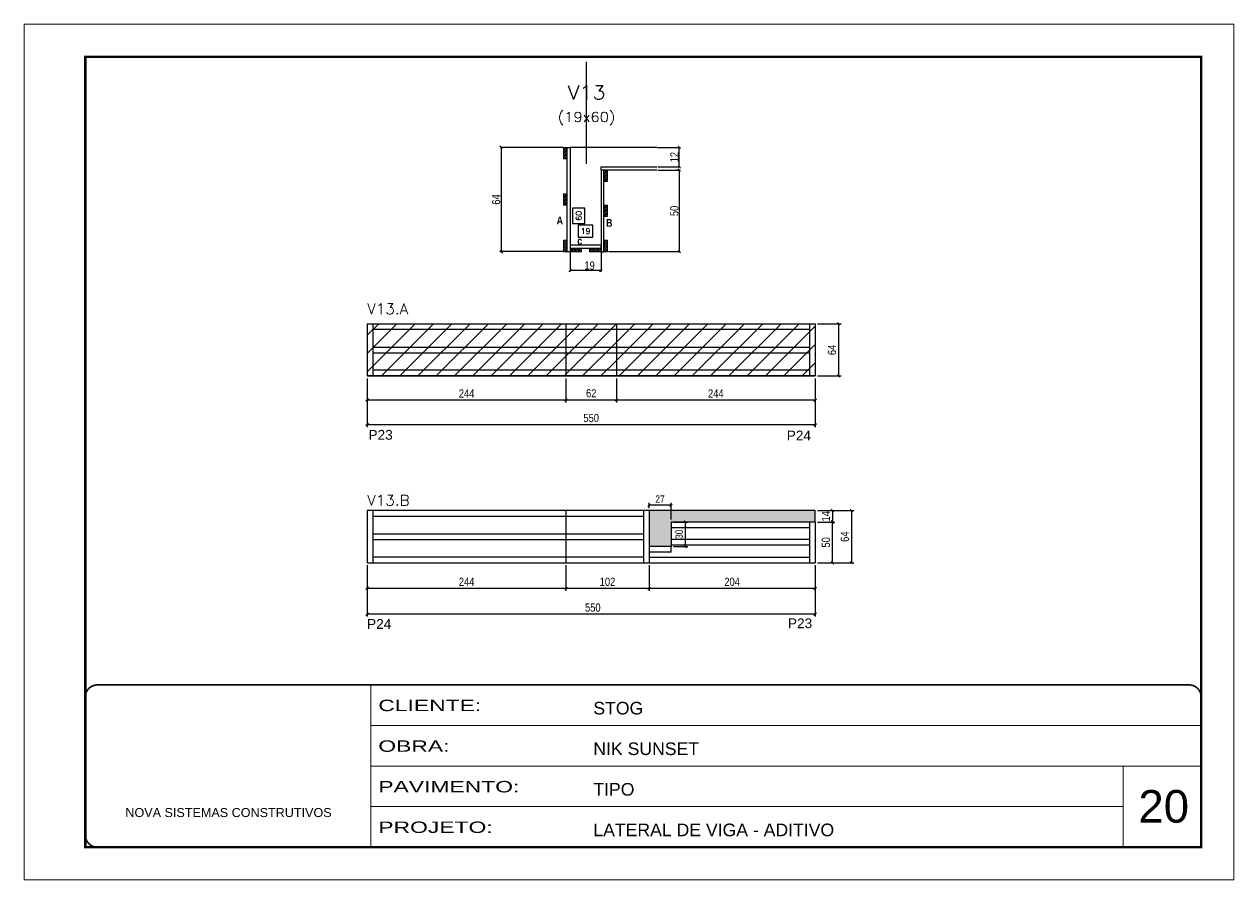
# Model space of a CAD drawing. Extents: x -10448 to -1189, y -11772 to 17235.
# Drawn here: x -5680 to -4195, y 11200 to 12250 of the extents above; entities that cross this region are included whole.
import ezdxf
from ezdxf.enums import TextEntityAlignment as Align

# ---------------------------------------------------------------- set-up
doc = ezdxf.new("R2010")
doc.units = 0
for name, pattern in [('CONTINUO', [0]), ('DASHED', [0.75, 0.5, -0.25]), ('HIDDEN', [0.375, 0.25, -0.125])]:
    doc.linetypes.add(name, pattern=pattern)
for name, color, linetype in [('5', 5, 'Continuous'), ('COTA', 241, 'Continuous'), ('Cota Seção (2x)', 4, 'Continuous'), ('detalhes', 4, 'Continuous'), ('Painéis', 200, 'Continuous'), ('Reaproveitamento', 251, 'Continuous'), ('SARR_2.2x7', 40, 'Continuous'), ('SARR_3.5x7', 81, 'Continuous'), ('Texto de Titulo', 7, 'Continuous'), ('Texto Qtd Sarr', 242, 'Continuous')]:
    doc.layers.add(name, color=color, linetype=linetype)
for name, color, linetype, lineweight in [('CARIMBO', 255, 'Continuous', 9), ('CONCRETO', 251, 'Continuous', 25), ('Folhas', 255, 'Continuous', 9), ('Madeira', 126, 'Continuous', 18), ('SARRAFO DE PRESSAO', 251, 'DASHED', 9), ('Texto Seção', 7, 'Continuous', 15)]:
    doc.layers.add(name, color=color, linetype=linetype, lineweight=lineweight)
doc.styles.add('ARIAL', font='arial.ttf')
doc.styles.add('COTA TECNICA', font='techl___.ttf', dxfattribs={"height": 10})
doc.styles.add('COTA TECNICA 2X', font='techl___.ttf', dxfattribs={"height": 10})
doc.styles.add('COTA TECNICA-50', font='techl___.ttf', dxfattribs={"height": 9})
doc.styles.add('REGUA-120', font='ROMANS.shx', dxfattribs={"height": 15})
doc.styles.add('Romans', font='romans.shx')
doc.styles.get("Standard").update_dxf_attribs({"font": 'arial.ttf'})
doc.styles.add('TECNICA', font='techb___.ttf', dxfattribs={"height": 10})
doc.styles.add('Tecnologia', font='')
doc.styles.get('Tecnologia').set_extended_font_data('Forgotten Futurist')
doc.dimstyles.new('COTA PAINEL-50', dxfattribs={"dimtxt": 9, "dimasz": 3, "dimexe": 3, "dimexo": 3, "dimgap": 3, "dimtad": 1, "dimdec": 1, "dimzin": 12, "dimdsep": 46, "dimtxsty": 'COTA TECNICA-50', "dimblk1": 'OBLIQUE', "dimblk2": 'OBLIQUE', "dimsah": 1, "dimcen": 0.9, "dimclrd": 4, "dimclre": 4, "dimclrt": 240, "dimadec": 1, "dimazin": 3, "dimtfac": 1, "dimtdec": 1, "dimtmove": 0, "dimatfit": 3, "dimfxl": 1, "dimtolj": 1, "dimtzin": 12, "dimarcsym": 0})
doc.dimstyles.new('Cota Seção interna', dxfattribs={"dimtxt": 7, "dimasz": 6, "dimexe": 0.18, "dimexo": 2, "dimgap": -4, "dimtad": 3, "dimdec": 1, "dimlfac": 0.5, "dimzin": 12, "dimdsep": 46, "dimtxsty": 'Romans', "dimblk": 'ARCHTICK', "dimcen": 0.09, "dimse1": 1, "dimse2": 1, "dimsd1": 1, "dimsd2": 1, "dimclrd": 180, "dimclre": 5, "dimclrt": 1, "dimadec": 0, "dimazin": 3, "dimtfac": 1, "dimtdec": 1, "dimtofl": 0, "dimtmove": 0, "dimatfit": 3, "dimldrblk": 'ARCHTICK', "dimfxl": 1, "dimtolj": 1, "dimtzin": 0, "dimarcsym": 0})
doc.dimstyles.new('PAINEL', dxfattribs={"dimtxt": 10, "dimasz": 3, "dimexe": 3, "dimexo": 3, "dimgap": 3, "dimtad": 1, "dimdec": 1, "dimzin": 12, "dimdsep": 46, "dimtxsty": 'COTA TECNICA', "dimblk1": 'OBLIQUE', "dimblk2": 'OBLIQUE', "dimsah": 1, "dimcen": 0.9, "dimclrd": 4, "dimclre": 4, "dimclrt": 240, "dimadec": 1, "dimazin": 3, "dimtfac": 1, "dimtdec": 1, "dimtmove": 0, "dimatfit": 3, "dimfxl": 1, "dimtolj": 1, "dimtzin": 12, "dimarcsym": 0})
doc.dimstyles.new('SECAO', dxfattribs={"dimscale": 0.333333, "dimtxt": 5, "dimasz": 9, "dimexe": 3, "dimexo": 3, "dimgap": 3, "dimtad": 1, "dimdec": 1, "dimlfac": 0.5, "dimzin": 12, "dimdsep": 46, "dimtxsty": 'COTA TECNICA 2X', "dimblk1": 'OBLIQUE', "dimblk2": 'OBLIQUE', "dimsah": 1, "dimcen": 0.9, "dimclrd": 4, "dimclre": 4, "dimclrt": 240, "dimadec": 1, "dimazin": 3, "dimtfac": 1, "dimtdec": 1, "dimtmove": 0, "dimatfit": 3, "dimfxl": 1, "dimtolj": 1, "dimtzin": 12, "dimarcsym": 0})
pattern_1 = [(45, (-139455.783, -6910.226), (-11.2253202, 11.2253202), [])]

# ---------------------------------------------------------------- blocks, each defined once
blk = doc.blocks.new('9999999999')
at = {"color": 30, "linetype": 'CONTINUO'}
for p, q in [((98564.6, 34230.2), (98564.6, 34429.4)), ((98564.6, 34379.6), (99584, 34379.6)), ((98564.6, 34329.8), (99488, 34329.8)), ((99584, 34329.8), (99488, 34329.8)), ((99488, 34329.8), (99488, 34230.2)), ((98564.6, 34280), (99488, 34280))]:
    blk.add_line(p, q, dxfattribs=at)
at = {"color": 30, "linetype": 'CONTINUO', "const_width": 2}
blk.add_lwpolyline([(99584, 34230.2), (99584, 34414.4, 0.414214), (99569, 34429.4), (98229, 34429.4, 0.414214), (98214, 34414.4), (98214, 34245.2, 0.414214), (98229, 34230.2), (99584, 34230.2)], format="xyb", dxfattribs=at)
at = {"layer": 'Folhas'}
blk.add_lwpolyline([(98139, 34190.2), (99624, 34190.2), (99624, 35240.2), (98139, 35240.2)], close=True, dxfattribs=at)
at = {"layer": 'Folhas', "color": 30, "const_width": 3}
blk.add_lwpolyline([(98214, 34230.2), (99584, 34230.2), (99584, 35200.2), (98214, 35200.2)], close=True, dxfattribs=at)
at = {"color": 7, "linetype": 'Continuous', "ltscale": 5, "style": 'ARIAL'}
for s, height, p in [('STOG', 15.48, (98837.7, 34393.1)), ('NIK SUNSET', 15.48, (98837.7, 34343.3)), ('TIPO', 15.48, (98837.7, 34293.5)), ('NOVA SISTEMAS CONSTRUTIVOS', 11.059, (98263.2, 34267.2)), ('LATERAL DE VIGA - ADITIVO', 15.483, (98837.7, 34243.7))]:
    blk.add_text(s, height=height, dxfattribs=at).set_placement(p)
at = {"layer": 'Folhas', "color": 7, "style": 'Tecnologia', "width": 1.5}
for s, p in [('CLIENTE:', (98573.7, 34397.2)), ('OBRA:', (98573.7, 34347.3)), ('PAVIMENTO:', (98573.7, 34297.5)), ('PROJETO:', (98573.7, 34247.7))]:
    blk.add_text(s, height=14, dxfattribs=at).set_placement(p)
blk = doc.blocks.new('_Oblique')
at = {"color": 0, "linetype": 'ByBlock', "lineweight": -2}
blk.add_line((-0.5, -0.5), (0.5, 0.5), dxfattribs=at)
blk = doc.blocks.new('*D495')
at = {"layer": 'COTA', "color": 4, "linetype": 'ByBlock', "lineweight": -2, "transparency": 16777216}
for p, q in [((-5258.7, 11815.2), (-5258.7, 11785.8)), ((-5014.7, 11815.2), (-5014.7, 11785.8)), ((-5258.7, 11788.8), (-5014.7, 11788.8))]:
    blk.add_line(p, q, dxfattribs=at)
at = {"layer": 'Defpoints', "color": 0, "linetype": 'ByBlock', "transparency": 16777216}
for p in [(-5258.7, 11818.2), (-5014.7, 11818.2), (-5014.7, 11788.8)]:
    blk.add_point(p, dxfattribs=at)
at = {"layer": 'COTA', "color": 4, "linetype": 'ByBlock', "lineweight": -2, "transparency": 16777216, "xscale": 3, "yscale": 3, "zscale": 3, "rotation": 180}
blk.add_blockref('_Oblique', (-5258.7, 11788.8), dxfattribs=at)
at = {"layer": 'COTA', "color": 4, "linetype": 'ByBlock', "lineweight": -2, "transparency": 16777216, "xscale": 3, "yscale": 3, "zscale": 3}
blk.add_blockref('_Oblique', (-5014.7, 11788.8), dxfattribs=at)
at = {"layer": 'COTA', "color": 240, "linetype": 'ByBlock', "transparency": 16777216, "insert": (-5136.7, 11796.8), "char_height": 10, "attachment_point": 5, "style": 'COTA TECNICA'}
blk.add_mtext('\\A1;244', dxfattribs=at)
blk = doc.blocks.new('*D496')
at = {"layer": 'COTA', "color": 4, "linetype": 'ByBlock', "lineweight": -2, "transparency": 16777216}
for p, q in [((-5014.7, 11815.2), (-5014.7, 11785.8)), ((-4952.7, 11815.2), (-4952.7, 11785.8)), ((-5014.7, 11788.8), (-4952.7, 11788.8))]:
    blk.add_line(p, q, dxfattribs=at)
at = {"layer": 'Defpoints', "color": 0, "linetype": 'ByBlock', "transparency": 16777216}
for p in [(-5014.7, 11818.2), (-4952.7, 11818.2), (-4952.7, 11788.8)]:
    blk.add_point(p, dxfattribs=at)
at = {"layer": 'COTA', "color": 4, "linetype": 'ByBlock', "lineweight": -2, "transparency": 16777216, "xscale": 3, "yscale": 3, "zscale": 3, "rotation": 180}
blk.add_blockref('_Oblique', (-5014.7, 11788.8), dxfattribs=at)
at = {"layer": 'COTA', "color": 4, "linetype": 'ByBlock', "lineweight": -2, "transparency": 16777216, "xscale": 3, "yscale": 3, "zscale": 3}
blk.add_blockref('_Oblique', (-4952.7, 11788.8), dxfattribs=at)
at = {"layer": 'COTA', "color": 240, "linetype": 'ByBlock', "transparency": 16777216, "insert": (-4983.7, 11796.9), "char_height": 10, "attachment_point": 5, "style": 'COTA TECNICA'}
blk.add_mtext('\\A1;62', dxfattribs=at)
blk = doc.blocks.new('*D497')
at = {"layer": 'COTA', "color": 4, "linetype": 'ByBlock', "lineweight": -2, "transparency": 16777216}
for p, q in [((-4952.7, 11815.2), (-4952.7, 11785.8)), ((-4708.7, 11815.2), (-4708.7, 11785.8)), ((-4952.7, 11788.8), (-4708.7, 11788.8))]:
    blk.add_line(p, q, dxfattribs=at)
at = {"layer": 'Defpoints', "color": 0, "linetype": 'ByBlock', "transparency": 16777216}
for p in [(-4952.7, 11818.2), (-4708.7, 11818.2), (-4708.7, 11788.8)]:
    blk.add_point(p, dxfattribs=at)
at = {"layer": 'COTA', "color": 4, "linetype": 'ByBlock', "lineweight": -2, "transparency": 16777216, "xscale": 3, "yscale": 3, "zscale": 3, "rotation": 180}
blk.add_blockref('_Oblique', (-4952.7, 11788.8), dxfattribs=at)
at = {"layer": 'COTA', "color": 4, "linetype": 'ByBlock', "lineweight": -2, "transparency": 16777216, "xscale": 3, "yscale": 3, "zscale": 3}
blk.add_blockref('_Oblique', (-4708.7, 11788.8), dxfattribs=at)
at = {"layer": 'COTA', "color": 240, "linetype": 'ByBlock', "transparency": 16777216, "insert": (-4830.7, 11796.8), "char_height": 10, "attachment_point": 5, "style": 'COTA TECNICA'}
blk.add_mtext('\\A1;244', dxfattribs=at)
blk = doc.blocks.new('*D498')
at = {"layer": 'COTA', "color": 4, "linetype": 'ByBlock', "lineweight": -2, "transparency": 16777216}
for p, q in [((-4912.7, 11586), (-4912.7, 11554.5)), ((-4708.7, 11586), (-4708.7, 11554.5)), ((-4708.7, 11557.5), (-4912.7, 11557.5))]:
    blk.add_line(p, q, dxfattribs=at)
at = {"layer": 'Defpoints', "color": 0, "linetype": 'ByBlock', "transparency": 16777216}
for p in [(-4912.7, 11589), (-4708.7, 11589), (-4912.7, 11557.5)]:
    blk.add_point(p, dxfattribs=at)
at = {"layer": 'COTA', "color": 4, "linetype": 'ByBlock', "lineweight": -2, "transparency": 16777216, "xscale": 3, "yscale": 3, "zscale": 3, "rotation": 180}
blk.add_blockref('_Oblique', (-4912.7, 11557.5), dxfattribs=at)
at = {"layer": 'COTA', "color": 4, "linetype": 'ByBlock', "lineweight": -2, "transparency": 16777216, "xscale": 3, "yscale": 3, "zscale": 3}
blk.add_blockref('_Oblique', (-4708.7, 11557.5), dxfattribs=at)
at = {"layer": 'COTA', "color": 240, "linetype": 'ByBlock', "transparency": 16777216, "insert": (-4810.7, 11565.6), "char_height": 10, "attachment_point": 5, "style": 'COTA TECNICA'}
blk.add_mtext('\\A1;204', dxfattribs=at)
blk = doc.blocks.new('*D487')
at = {"layer": 'COTA', "color": 4, "linetype": 'ByBlock', "lineweight": -2, "transparency": 16777216}
for p, q in [((-5258.7, 11586), (-5258.7, 11522.9)), ((-4708.7, 11586), (-4708.7, 11522.9)), ((-4708.7, 11525.9), (-5258.7, 11525.9))]:
    blk.add_line(p, q, dxfattribs=at)
at = {"layer": 'Defpoints', "color": 0, "linetype": 'ByBlock', "transparency": 16777216}
for p in [(-5258.7, 11589), (-4708.7, 11589), (-5258.7, 11525.9)]:
    blk.add_point(p, dxfattribs=at)
at = {"layer": 'COTA', "color": 4, "linetype": 'ByBlock', "lineweight": -2, "transparency": 16777216, "xscale": 3, "yscale": 3, "zscale": 3, "rotation": 180}
blk.add_blockref('_Oblique', (-5258.7, 11525.9), dxfattribs=at)
at = {"layer": 'COTA', "color": 4, "linetype": 'ByBlock', "lineweight": -2, "transparency": 16777216, "xscale": 3, "yscale": 3, "zscale": 3}
blk.add_blockref('_Oblique', (-4708.7, 11525.9), dxfattribs=at)
at = {"layer": 'COTA', "color": 240, "linetype": 'ByBlock', "transparency": 16777216, "insert": (-4981.7, 11534), "char_height": 10, "attachment_point": 5, "style": 'COTA TECNICA'}
blk.add_mtext('\\A1;550', dxfattribs=at)
blk = doc.blocks.new('*D499')
at = {"layer": 'COTA', "color": 4, "linetype": 'ByBlock', "lineweight": -2, "transparency": 16777216}
for p, q in [((-5014.7, 11586), (-5014.7, 11554.5)), ((-4912.7, 11586), (-4912.7, 11554.5)), ((-4912.7, 11557.5), (-5014.7, 11557.5))]:
    blk.add_line(p, q, dxfattribs=at)
at = {"layer": 'Defpoints', "color": 0, "linetype": 'ByBlock', "transparency": 16777216}
for p in [(-5014.7, 11589), (-4912.7, 11589), (-5014.7, 11557.5)]:
    blk.add_point(p, dxfattribs=at)
at = {"layer": 'COTA', "color": 4, "linetype": 'ByBlock', "lineweight": -2, "transparency": 16777216, "xscale": 3, "yscale": 3, "zscale": 3, "rotation": 180}
blk.add_blockref('_Oblique', (-5014.7, 11557.5), dxfattribs=at)
at = {"layer": 'COTA', "color": 4, "linetype": 'ByBlock', "lineweight": -2, "transparency": 16777216, "xscale": 3, "yscale": 3, "zscale": 3}
blk.add_blockref('_Oblique', (-4912.7, 11557.5), dxfattribs=at)
at = {"layer": 'COTA', "color": 240, "linetype": 'ByBlock', "transparency": 16777216, "insert": (-4963.7, 11565.6), "char_height": 10, "attachment_point": 5, "style": 'COTA TECNICA'}
blk.add_mtext('\\A1;102', dxfattribs=at)
blk = doc.blocks.new('*D500')
at = {"layer": 'COTA', "color": 4, "linetype": 'ByBlock', "lineweight": -2, "transparency": 16777216}
for p, q in [((-5258.7, 11586), (-5258.7, 11554.5)), ((-5014.7, 11586), (-5014.7, 11554.5)), ((-5014.7, 11557.5), (-5258.7, 11557.5))]:
    blk.add_line(p, q, dxfattribs=at)
at = {"layer": 'Defpoints', "color": 0, "linetype": 'ByBlock', "transparency": 16777216}
for p in [(-5258.7, 11589), (-5014.7, 11589), (-5258.7, 11557.5)]:
    blk.add_point(p, dxfattribs=at)
at = {"layer": 'COTA', "color": 4, "linetype": 'ByBlock', "lineweight": -2, "transparency": 16777216, "xscale": 3, "yscale": 3, "zscale": 3, "rotation": 180}
blk.add_blockref('_Oblique', (-5258.7, 11557.5), dxfattribs=at)
at = {"layer": 'COTA', "color": 4, "linetype": 'ByBlock', "lineweight": -2, "transparency": 16777216, "xscale": 3, "yscale": 3, "zscale": 3}
blk.add_blockref('_Oblique', (-5014.7, 11557.5), dxfattribs=at)
at = {"layer": 'COTA', "color": 240, "linetype": 'ByBlock', "transparency": 16777216, "insert": (-5136.7, 11565.6), "char_height": 10, "attachment_point": 5, "style": 'COTA TECNICA'}
blk.add_mtext('\\A1;244', dxfattribs=at)
blk = doc.blocks.new('*D501')
at = {"layer": 'COTA', "color": 4, "linetype": 'ByBlock', "lineweight": -2, "transparency": 16777216}
for p, q in [((-4705.7, 11639), (-4684.4, 11639)), ((-4687.4, 11589), (-4687.4, 11639)), ((-4705.7, 11589), (-4684.4, 11589))]:
    blk.add_line(p, q, dxfattribs=at)
at = {"layer": 'Defpoints', "color": 0, "linetype": 'ByBlock', "transparency": 16777216}
for p in [(-4708.7, 11639), (-4687.4, 11639), (-4708.7, 11589)]:
    blk.add_point(p, dxfattribs=at)
at = {"layer": 'COTA', "color": 4, "linetype": 'ByBlock', "lineweight": -2, "transparency": 16777216, "xscale": 3, "yscale": 3, "zscale": 3}
for p, rotation in [((-4687.4, 11639), 90), ((-4687.4, 11589), 270)]:
    blk.add_blockref('_Oblique', p, dxfattribs=dict(at, rotation=rotation))
at = {"layer": 'COTA', "color": 240, "linetype": 'ByBlock', "transparency": 16777216, "insert": (-4695.5, 11614), "char_height": 10, "attachment_point": 5, "rotation": 90, "style": 'COTA TECNICA'}
blk.add_mtext('\\A1;50', dxfattribs=at)
blk = doc.blocks.new('*D502')
at = {"layer": 'COTA', "color": 4, "linetype": 'ByBlock', "lineweight": -2, "transparency": 16777216}
for p, q in [((-4705.7, 11653), (-4684.4, 11653)), ((-4687.4, 11653), (-4687.4, 11639)), ((-4705.7, 11639), (-4684.4, 11639))]:
    blk.add_line(p, q, dxfattribs=at)
at = {"layer": 'Defpoints', "color": 0, "linetype": 'ByBlock', "transparency": 16777216}
for p in [(-4708.7, 11653), (-4708.7, 11639), (-4687.4, 11639)]:
    blk.add_point(p, dxfattribs=at)
at = {"layer": 'COTA', "color": 4, "linetype": 'ByBlock', "lineweight": -2, "transparency": 16777216, "xscale": 3, "yscale": 3, "zscale": 3}
for p, rotation in [((-4687.4, 11653), 90), ((-4687.4, 11639), 270)]:
    blk.add_blockref('_Oblique', p, dxfattribs=dict(at, rotation=rotation))
at = {"layer": 'COTA', "color": 240, "linetype": 'ByBlock', "transparency": 16777216, "insert": (-4695.5, 11646), "char_height": 10, "attachment_point": 5, "rotation": 90, "style": 'COTA TECNICA'}
blk.add_mtext('\\A1;14', dxfattribs=at)
blk = doc.blocks.new('*D503')
at = {"layer": 'COTA', "color": 4, "linetype": 'ByBlock', "lineweight": -2, "transparency": 16777216}
for p, q in [((-4705.7, 11653), (-4661.2, 11653)), ((-4664.2, 11653), (-4664.2, 11589)), ((-4705.7, 11589), (-4661.2, 11589))]:
    blk.add_line(p, q, dxfattribs=at)
at = {"layer": 'Defpoints', "color": 0, "linetype": 'ByBlock', "transparency": 16777216}
for p in [(-4708.7, 11653), (-4708.7, 11589), (-4664.2, 11589)]:
    blk.add_point(p, dxfattribs=at)
at = {"layer": 'COTA', "color": 4, "linetype": 'ByBlock', "lineweight": -2, "transparency": 16777216, "xscale": 3, "yscale": 3, "zscale": 3}
for p, rotation in [((-4664.2, 11653), 90), ((-4664.2, 11589), 270)]:
    blk.add_blockref('_Oblique', p, dxfattribs=dict(at, rotation=rotation))
at = {"layer": 'COTA', "color": 240, "linetype": 'ByBlock', "transparency": 16777216, "insert": (-4672.3, 11621), "char_height": 10, "attachment_point": 5, "rotation": 90, "style": 'COTA TECNICA'}
blk.add_mtext('\\A1;64', dxfattribs=at)
blk = doc.blocks.new('*D488')
at = {"layer": 'COTA', "color": 4, "linetype": 'ByBlock', "lineweight": -2, "transparency": 16777216}
for p, q in [((-4705.7, 11882.2), (-4677, 11882.2)), ((-4680, 11882.2), (-4680, 11818.2)), ((-4705.7, 11818.2), (-4677, 11818.2))]:
    blk.add_line(p, q, dxfattribs=at)
at = {"layer": 'Defpoints', "color": 0, "linetype": 'ByBlock', "transparency": 16777216}
for p in [(-4708.7, 11882.2), (-4708.7, 11818.2), (-4680, 11818.2)]:
    blk.add_point(p, dxfattribs=at)
at = {"layer": 'COTA', "color": 4, "linetype": 'ByBlock', "lineweight": -2, "transparency": 16777216, "xscale": 3, "yscale": 3, "zscale": 3}
for p, rotation in [((-4680, 11882.2), 90), ((-4680, 11818.2), 270)]:
    blk.add_blockref('_Oblique', p, dxfattribs=dict(at, rotation=rotation))
at = {"layer": 'COTA', "color": 240, "linetype": 'ByBlock', "transparency": 16777216, "insert": (-4688.1, 11850.2), "char_height": 10, "attachment_point": 5, "rotation": 90, "style": 'COTA TECNICA'}
blk.add_mtext('\\A1;64', dxfattribs=at)
blk = doc.blocks.new('*D489')
at = {"layer": 'COTA', "color": 4, "linetype": 'ByBlock', "lineweight": -2, "transparency": 16777216}
for p, q in [((-5258.7, 11815.2), (-5258.7, 11755.5)), ((-4708.7, 11815.2), (-4708.7, 11755.5)), ((-5258.7, 11758.5), (-4708.7, 11758.5))]:
    blk.add_line(p, q, dxfattribs=at)
at = {"layer": 'Defpoints', "color": 0, "linetype": 'ByBlock', "transparency": 16777216}
for p in [(-5258.7, 11818.2), (-4708.7, 11818.2), (-4708.7, 11758.5)]:
    blk.add_point(p, dxfattribs=at)
at = {"layer": 'COTA', "color": 4, "linetype": 'ByBlock', "lineweight": -2, "transparency": 16777216, "xscale": 3, "yscale": 3, "zscale": 3, "rotation": 180}
blk.add_blockref('_Oblique', (-5258.7, 11758.5), dxfattribs=at)
at = {"layer": 'COTA', "color": 4, "linetype": 'ByBlock', "lineweight": -2, "transparency": 16777216, "xscale": 3, "yscale": 3, "zscale": 3}
blk.add_blockref('_Oblique', (-4708.7, 11758.5), dxfattribs=at)
at = {"layer": 'COTA', "color": 240, "linetype": 'ByBlock', "transparency": 16777216, "insert": (-4983.7, 11766.6), "char_height": 10, "attachment_point": 5, "style": 'COTA TECNICA'}
blk.add_mtext('\\A1;550', dxfattribs=at)
blk = doc.blocks.new('*D504')
at = {"layer": 'COTA', "color": 4, "linetype": 'ByBlock', "lineweight": -2, "transparency": 16777216}
for p, q in [((-4882.7, 11639), (-4865, 11639)), ((-4868, 11609), (-4868, 11639)), ((-4882.7, 11609), (-4865, 11609))]:
    blk.add_line(p, q, dxfattribs=at)
at = {"layer": 'Defpoints', "color": 0, "linetype": 'ByBlock', "transparency": 16777216}
for p in [(-4885.7, 11639), (-4868, 11639), (-4885.7, 11609)]:
    blk.add_point(p, dxfattribs=at)
at = {"layer": 'COTA', "color": 4, "linetype": 'ByBlock', "lineweight": -2, "transparency": 16777216, "xscale": 3, "yscale": 3, "zscale": 3}
for p, rotation in [((-4868, 11639), 90), ((-4868, 11609), 270)]:
    blk.add_blockref('_Oblique', p, dxfattribs=dict(at, rotation=rotation))
at = {"layer": 'COTA', "color": 240, "linetype": 'ByBlock', "transparency": 16777216, "insert": (-4875.7, 11624), "char_height": 9, "attachment_point": 5, "rotation": 90, "style": 'COTA TECNICA-50'}
blk.add_mtext('\\A1;30', dxfattribs=at)
blk = doc.blocks.new('*D505')
at = {"layer": 'COTA', "color": 4, "linetype": 'ByBlock', "lineweight": -2, "transparency": 16777216}
for p, q in [((-4912.7, 11656), (-4912.7, 11662.6)), ((-4885.7, 11659.6), (-4912.7, 11659.6)), ((-4885.7, 11642), (-4885.7, 11662.6))]:
    blk.add_line(p, q, dxfattribs=at)
at = {"layer": 'Defpoints', "color": 0, "linetype": 'ByBlock', "transparency": 16777216}
for p in [(-4912.7, 11659.6), (-4912.7, 11653), (-4885.7, 11639)]:
    blk.add_point(p, dxfattribs=at)
at = {"layer": 'COTA', "color": 4, "linetype": 'ByBlock', "lineweight": -2, "transparency": 16777216, "xscale": 3, "yscale": 3, "zscale": 3, "rotation": 180}
blk.add_blockref('_Oblique', (-4912.7, 11659.6), dxfattribs=at)
at = {"layer": 'COTA', "color": 4, "linetype": 'ByBlock', "lineweight": -2, "transparency": 16777216, "xscale": 3, "yscale": 3, "zscale": 3}
blk.add_blockref('_Oblique', (-4885.7, 11659.6), dxfattribs=at)
at = {"layer": 'COTA', "color": 240, "linetype": 'ByBlock', "transparency": 16777216, "insert": (-4899.2, 11667.2), "char_height": 9, "attachment_point": 5, "style": 'COTA TECNICA-50'}
blk.add_mtext('\\A1;27', dxfattribs=at)
blk = doc.blocks.new('*D490')
at = {"layer": 'COTA', "color": 4, "lineweight": -2, "transparency": 16777216}
for p, q in [((-5009.6, 11969.8), (-5009.6, 11946.6)), ((-4971.6, 11969.8), (-4971.6, 11946.6)), ((-4971.6, 11947.6), (-5009.6, 11947.6))]:
    blk.add_line(p, q, dxfattribs=at)
at = {"layer": 'Defpoints', "color": 0, "transparency": 16777216}
for p in [(-5009.6, 11970.8), (-4971.6, 11970.8), (-5009.6, 11947.6)]:
    blk.add_point(p, dxfattribs=at)
at = {"layer": 'COTA', "color": 4, "lineweight": -2, "transparency": 16777216, "xscale": 3, "yscale": 3, "zscale": 3, "rotation": 180}
blk.add_blockref('_Oblique', (-5009.6, 11947.6), dxfattribs=at)
at = {"layer": 'COTA', "color": 4, "lineweight": -2, "transparency": 16777216, "xscale": 3, "yscale": 3, "zscale": 3}
blk.add_blockref('_Oblique', (-4971.6, 11947.6), dxfattribs=at)
at = {"layer": 'COTA', "color": 240, "transparency": 16777216, "insert": (-4985.6, 11953.7), "char_height": 10, "attachment_point": 5, "style": 'COTA TECNICA 2X'}
blk.add_mtext('\\A1;19', dxfattribs=at)
blk = doc.blocks.new('*D491')
at = {"layer": 'COTA', "color": 4, "lineweight": -2, "transparency": 16777216}
for p, q in [((-5018.6, 12098.8), (-5095.2, 12098.8)), ((-5094.2, 12098.8), (-5094.2, 11970.8)), ((-5018.6, 11970.8), (-5095.2, 11970.8))]:
    blk.add_line(p, q, dxfattribs=at)
at = {"layer": 'Defpoints', "color": 0, "transparency": 16777216}
for p in [(-5017.6, 12098.8, 0), (-5094.2, 11970.8), (-5017.6, 11970.8, 0)]:
    blk.add_point(p, dxfattribs=at)
at = {"layer": 'COTA', "color": 4, "lineweight": -2, "transparency": 16777216, "xscale": 3, "yscale": 3, "zscale": 3}
for p, rotation in [((-5094.2, 12098.8), 90), ((-5094.2, 11970.8), 270)]:
    blk.add_blockref('_Oblique', p, dxfattribs=dict(at, rotation=rotation))
at = {"layer": 'COTA', "color": 240, "transparency": 16777216, "insert": (-5100.3, 12034.8), "char_height": 10, "attachment_point": 5, "rotation": 90, "style": 'COTA TECNICA 2X'}
blk.add_mtext('\\A1;64', dxfattribs=at)
blk = doc.blocks.new('*D492')
at = {"layer": 'COTA', "color": 4, "lineweight": -2, "transparency": 16777216}
for p, q in [((-4901.9, 12070.8), (-4874.5, 12070.8)), ((-4875.5, 12070.8), (-4875.5, 11970.8)), ((-4962.6, 11970.8), (-4874.5, 11970.8))]:
    blk.add_line(p, q, dxfattribs=at)
at = {"layer": 'Defpoints', "color": 0, "transparency": 16777216}
for p in [(-4902.9, 12070.8), (-4963.6, 11970.8, 0), (-4875.5, 11970.8)]:
    blk.add_point(p, dxfattribs=at)
at = {"layer": 'COTA', "color": 4, "lineweight": -2, "transparency": 16777216, "xscale": 3, "yscale": 3, "zscale": 3}
for p, rotation in [((-4875.5, 12070.8), 90), ((-4875.5, 11970.8), 270)]:
    blk.add_blockref('_Oblique', p, dxfattribs=dict(at, rotation=rotation))
at = {"layer": 'COTA', "color": 240, "transparency": 16777216, "insert": (-4881.6, 12020.8), "char_height": 10, "attachment_point": 5, "rotation": 90, "style": 'COTA TECNICA 2X'}
blk.add_mtext('\\A1;50', dxfattribs=at)
blk = doc.blocks.new('*D486')
at = {"layer": 'COTA', "color": 4, "lineweight": -2, "transparency": 16777216}
for p, q in [((-4902.1, 12098.8), (-4874.5, 12098.8)), ((-4875.5, 12074.8), (-4875.5, 12098.8)), ((-4901.9, 12074.8), (-4874.5, 12074.8))]:
    blk.add_line(p, q, dxfattribs=at)
at = {"layer": 'Defpoints', "color": 0, "transparency": 16777216}
for p in [(-4903.1, 12098.8), (-4875.5, 12098.8), (-4902.9, 12074.8)]:
    blk.add_point(p, dxfattribs=at)
at = {"layer": 'COTA', "color": 4, "lineweight": -2, "transparency": 16777216, "xscale": 3, "yscale": 3, "zscale": 3}
for p, rotation in [((-4875.5, 12098.8), 90), ((-4875.5, 12074.8), 270)]:
    blk.add_blockref('_Oblique', p, dxfattribs=dict(at, rotation=rotation))
at = {"layer": 'COTA', "color": 240, "transparency": 16777216, "insert": (-4881.6, 12086.8), "char_height": 10, "attachment_point": 5, "rotation": 90, "style": 'COTA TECNICA 2X'}
blk.add_mtext('\\A1;12', dxfattribs=at)
blk = doc.blocks.new('*D493')
at = {"layer": 'Cota Seção (2x)', "color": 180, "lineweight": -2, "transparency": 16777216}
for p, q in [((-4991.5, 12024.3), (-5006.5, 12024.3)), ((-5006.5, 12024.3), (-5006.5, 12005.3)), ((-4991.5, 12005.3), (-4991.5, 12024.3)), ((-5006.5, 12005.3), (-4991.5, 12005.3))]:
    blk.add_line(p, q, dxfattribs=at)
at = {"layer": 'Defpoints', "color": 0, "transparency": 16777216}
for p in [(-5009.6, 12098.8), (-4987.5, 12098.8), (-5009.6, 11978.8)]:
    blk.add_point(p, dxfattribs=at)
at = {"layer": 'Cota Seção (2x)', "color": 1, "transparency": 16777216, "insert": (-4999, 12014.8), "char_height": 7, "attachment_point": 5, "rotation": 90, "style": 'Romans'}
blk.add_mtext('\\A1;60', dxfattribs=at)
blk = doc.blocks.new('_ArchTick')
at = {"color": 0, "linetype": 'ByBlock', "const_width": 0.15}
blk.add_lwpolyline([(-0.5, -0.5), (0.5, 0.5)], dxfattribs=at)
blk = doc.blocks.new('*D494')
at = {"layer": 'Cota Seção (2x)', "color": 180, "lineweight": -2, "transparency": 16777216}
for p, q in [((-4981.6, 12003.5), (-4999.6, 12003.5)), ((-4999.6, 12003.5), (-4999.6, 11988.5)), ((-4981.6, 11988.5), (-4981.6, 12003.5)), ((-4999.6, 11988.5), (-4981.6, 11988.5))]:
    blk.add_line(p, q, dxfattribs=at)
at = {"layer": 'Defpoints', "color": 0, "transparency": 16777216}
for p in [(-5009.6, 11984.5), (-5009.6, 11978.8), (-4971.6, 11978.8)]:
    blk.add_point(p, dxfattribs=at)
at = {"layer": 'Cota Seção (2x)', "color": 1, "transparency": 16777216, "insert": (-4990.6, 11996), "char_height": 7, "attachment_point": 5, "style": 'Romans'}
blk.add_mtext('\\A1;19', dxfattribs=at)
blk = doc.blocks.new('titulo1')
at = {"layer": 'Defpoints', "color": 252, "linetype": 'HIDDEN', "ltscale": 2}
blk.add_line((0, 0), (0, 125), dxfattribs=at)
at = {"layer": 'Defpoints', "style": 'Romans', "oblique": 15}
blk.add_attdef('FOLHA', text='', height=10, dxfattribs=at).set_placement((0, 15.6), align=Align.MIDDLE_CENTER)
at = {"layer": 'Texto Qtd Sarr', "color": 3, "style": 'Romans', "oblique": 15}
for tag, height, p in [('TITULO', 17, (0, 71.4)), ('SEÇÃO', 12, (0, 41.5))]:
    blk.add_attdef(tag, text='', height=height, dxfattribs=at).set_placement(p, align=Align.MIDDLE_CENTER)

msp = doc.modelspace()

# ---------------------------------------------------------------- hatches: boundary and pattern name
at = {"layer": 'COTA', "linetype": 'ByBlock'}
h = msp.add_hatch(dxfattribs=at)
h.set_pattern_fill('AR-CONC', color=256, scale=0.03)
h.set_pattern_definition([(50, (-136473.4606, -19979.025), (5.46554007, -0.47817257), [0.5715, -6.2865]), (355, (-136473.4606, -19979.025), (-1.05730264, 5.73170536), [0.4572, -5.02921753]), (100.4514447, (-136473.005, -19979.065), (4.40823741, 5.25353256), [0.48570026, -5.34270734]), (46.1842, (-136473.4606, -19977.501), (8.13237123, -1.26126984), [0.85725, -9.42975]), (96.6355576, (-136472.783, -19977.606), (7.122124, 7.42278374), [0.7285507, -8.01406824]), (351.184151, (-136473.4606, -19977.501), (7.122124, 7.42278374), [0.685799, -7.54379196]), (21, (-136472.6986, -19977.882), (4.54843174, -3.06795595), [0.5715, -6.2865]), (326, (-136472.6986, -19977.882), (1.85406085, 5.52563898), [0.4572, -5.0292]), (71.451445, (-136472.3195, -19978.1376), (6.40249258, 2.45768307), [0.48570026, -5.34269813]), (37.5, (-136473.4606, -19979.025), (0.092658098, 2.536651166), [0, -4.96824, 0, -5.1054, 0, -5.04825]), (7.5, (-136473.4606, -19979.025), (2.004589875, 3.005417245), [0, -2.91084, 0, -4.85394, 0, -1.92405]), (327.5, (-136475.1598, -19979.025), (4.067717855, -0.17186232), [0, -1.905, 0, -5.9436, 0, -7.8867]), (317.5, (-136475.922, -19979.025), (4.44387544, 0.76279473), [0, -2.4765, 0, -3.94716, 0, -5.6007])])
h.paths.add_polyline_path([(-4885.68, 11638.95), (-4708.68, 11638.95), (-4708.68, 11652.95), (-4912.68, 11652.95), (-4912.68, 11608.95), (-4885.68, 11608.95)])
at = {"layer": 'Madeira'}
h = msp.add_hatch(dxfattribs=at)
h.set_pattern_fill('ANSI31', color=256, scale=0.5)
h.set_pattern_definition([(45, (-128494.3244, -21785.8371), (-1.122532015, 1.122532015), [])])
h.paths.add_polyline_path([(-5017.63, 12098.75), (-5013.23, 12098.75), (-5013.23, 12084.75), (-5017.63, 12084.75)])
h = msp.add_hatch(dxfattribs=at)
h.set_pattern_fill('ANSI31', color=256, scale=0.5)
h.set_pattern_definition([(45, (-128543.9244, -21813.8371), (-1.122532015, 1.122532015), [])])
h.paths.add_polyline_path([(-4968.03, 12070.75), (-4963.63, 12070.75), (-4963.63, 12056.75), (-4968.03, 12056.75)])
h = msp.add_hatch(dxfattribs=at)
h.set_pattern_fill('ANSI31', color=256, scale=0.5)
h.set_pattern_definition([(45, (-128494.3244, -21842.8371), (-1.122532015, 1.122532015), [])])
h.paths.add_polyline_path([(-5017.63, 12041.75), (-5013.23, 12041.75), (-5013.23, 12027.75), (-5017.63, 12027.75)])
h = msp.add_hatch(dxfattribs=at)
h.set_pattern_fill('ANSI31', color=256, scale=0.5)
h.set_pattern_definition([(45, (-128543.9244, -21856.8371), (-1.122532015, 1.122532015), [])])
h.paths.add_polyline_path([(-4968.03, 12027.75), (-4963.63, 12027.75), (-4963.63, 12013.75), (-4968.03, 12013.75)])
h = msp.add_hatch(dxfattribs=at)
h.set_pattern_fill('ANSI31', color=256, scale=0.5)
h.set_pattern_definition([(45, (-128494.3244, -21899.8371), (-1.122532015, 1.122532015), [])])
h.paths.add_polyline_path([(-5017.63, 11984.75), (-5013.23, 11984.75), (-5013.23, 11970.75), (-5017.63, 11970.75)])
h = msp.add_hatch(dxfattribs=at)
h.set_pattern_fill('ANSI31', color=256, scale=0.5)
h.set_pattern_definition([(45, (-128543.9244, -21899.8371), (-1.122532015, 1.122532015), [])])
h.paths.add_polyline_path([(-4968.03, 11984.75), (-4963.63, 11984.75), (-4963.63, 11970.75), (-4968.03, 11970.75)])
h = msp.add_hatch(dxfattribs=at)
h.set_pattern_fill('ANSI31', color=256, scale=0.5, angle=90)
h.set_pattern_definition([(135, (28870.8374, -111541.4147), (-1.122532015, -1.122532015), [])])
h.paths.add_polyline_path([(-4995.63, 11975.15), (-4995.63, 11970.75), (-5009.63, 11970.75), (-5009.63, 11975.15)])
h = msp.add_hatch(dxfattribs=at)
h.set_pattern_fill('ANSI31', color=256, scale=0.5, angle=90)
h.set_pattern_definition([(135, (28894.8374, -111541.4147), (-1.122532015, -1.122532015), [])])
h.paths.add_polyline_path([(-4971.63, 11975.15), (-4971.63, 11970.75), (-4985.63, 11970.75), (-4985.63, 11975.15)])
at = {"layer": 'Reaproveitamento', "linetype": 'ByBlock'}
h = msp.add_hatch(dxfattribs=at)
h.set_pattern_fill('ANSI31', color=256, scale=5)
h.set_pattern_definition(pattern_1)
h.paths.add_polyline_path([(-5014.68, 11818.24), (-5014.68, 11882.24), (-5258.68, 11882.24), (-5258.68, 11818.24)])
h = msp.add_hatch(dxfattribs=at)
h.set_pattern_fill('ANSI31', color=256, scale=5)
h.set_pattern_definition(pattern_1)
h.paths.add_polyline_path([(-4952.68, 11882.24), (-5014.68, 11882.24), (-5014.68, 11818.24), (-4952.68, 11818.24)])
h = msp.add_hatch(dxfattribs=at)
h.set_pattern_fill('ANSI31', color=256, scale=5)
h.set_pattern_definition(pattern_1)
h.paths.add_polyline_path([(-4952.68, 11882.24), (-4952.68, 11818.24), (-4708.68, 11818.24), (-4708.68, 11882.24)])

# ---------------------------------------------------------------- linework, layer by layer
at = {"layer": 'CONCRETO', "linetype": 'Continuous'}
msp.add_line((-4903.1, 12098.75), (-5009.63, 12098.75), dxfattribs=at)
at = {"layer": 'COTA', "linetype": 'ByBlock'}
for p, q in [((-4708.68, 11652.95), (-4912.68, 11652.95)), ((-4708.68, 11638.95), (-4708.68, 11652.95))]:
    msp.add_line(p, q, dxfattribs=at)
at = {"layer": 'Madeira', "elevation": 0}
for points in [[(-5017.63, 12098.75), (-5017.63, 12084.75), (-5013.23, 12084.75), (-5013.23, 12098.75)], [(-5017.63, 12041.75), (-5017.63, 12027.75), (-5013.23, 12027.75), (-5013.23, 12041.75)], [(-4968.03, 12027.75), (-4968.03, 12013.75), (-4963.63, 12013.75), (-4963.63, 12027.75)], [(-5017.63, 11984.75), (-5017.63, 11970.75), (-5013.23, 11970.75), (-5013.23, 11984.75)], [(-4968.03, 11984.75), (-4968.03, 11970.75), (-4963.63, 11970.75), (-4963.63, 11984.75)], [(-5009.63, 11975.15), (-4995.63, 11975.15), (-4995.63, 11970.75), (-5009.63, 11970.75)], [(-4985.63, 11975.15), (-4971.63, 11975.15), (-4971.63, 11970.75), (-4985.63, 11970.75)]]:
    msp.add_lwpolyline(points, close=True, dxfattribs=at)
at = {"layer": 'Madeira'}
msp.add_lwpolyline([(-4968.03, 12070.75), (-4968.03, 12056.75), (-4963.63, 12056.75), (-4963.63, 12070.75)], close=True, dxfattribs=at)
at = {"layer": 'Painéis'}
for p, q in [((-5258.68, 11882.24), (-4708.68, 11882.24)), ((-5258.68, 11882.24), (-5258.68, 11818.24)), ((-5258.68, 11882.24), (-4708.68, 11882.24)), ((-5014.68, 11882.24), (-5014.68, 11818.24)), ((-4952.68, 11882.24), (-4952.68, 11818.24)), ((-4708.68, 11882.24), (-4708.68, 11818.24)), ((-4708.68, 11818.24), (-5258.68, 11818.24)), ((-5258.68, 11818.24), (-4708.68, 11818.24)), ((-4912.68, 11652.95), (-5258.68, 11652.95)), ((-5258.68, 11652.95), (-5258.68, 11588.95)), ((-5014.68, 11652.95), (-5014.68, 11588.95)), ((-4912.68, 11652.95), (-4912.68, 11588.95)), ((-4708.68, 11638.95), (-4885.68, 11638.95)), ((-4885.68, 11638.95), (-4885.68, 11608.95)), ((-4708.68, 11638.95), (-4708.68, 11588.95)), ((-4885.68, 11608.95), (-4912.68, 11608.95)), ((-5258.68, 11588.95), (-4912.68, 11588.95)), ((-4912.68, 11588.95), (-4708.68, 11588.95))]:
    msp.add_line(p, q, dxfattribs=at)
at = {"layer": 'Painéis', "linetype": 'Continuous', "elevation": 0}
for points in [[(-5013.23, 11970.75), (-5013.23, 12098.75), (-5009.63, 12098.75), (-5009.63, 11970.75)], [(-4968.03, 11970.75), (-4968.03, 12070.75), (-4971.63, 12070.75), (-4971.63, 11970.75)], [(-4971.63, 11978.75), (-5009.63, 11978.75), (-5009.63, 11975.15), (-4971.63, 11975.15)]]:
    msp.add_lwpolyline(points, close=True, dxfattribs=at)
at = {"layer": 'Painéis', "linetype": 'Continuous'}
msp.add_lwpolyline([(-4902.93, 12070.75), (-4971.63, 12070.75), (-4971.63, 12074.75), (-4902.93, 12074.75)], dxfattribs=at)
at = {"layer": 'SARR_2.2x7', "linetype": 'Continuous'}
for p, q in [((-5251.68, 11882.24), (-5251.68, 11818.24)), ((-4715.68, 11882.24), (-4715.68, 11818.24)), ((-5014.68, 11875.24), (-5251.68, 11875.24)), ((-4952.68, 11875.24), (-5014.68, 11875.24)), ((-4715.68, 11875.24), (-4952.68, 11875.24)), ((-5014.68, 11853.24), (-5251.68, 11853.24)), ((-4952.68, 11853.24), (-5014.68, 11853.24)), ((-4715.68, 11853.24), (-4952.68, 11853.24)), ((-5014.68, 11846.24), (-5251.68, 11846.24)), ((-4952.68, 11846.24), (-5014.68, 11846.24)), ((-4715.68, 11846.24), (-4952.68, 11846.24)), ((-5014.68, 11825.24), (-5251.68, 11825.24)), ((-4952.68, 11825.24), (-5014.68, 11825.24)), ((-4715.68, 11825.24), (-4952.68, 11825.24)), ((-5251.68, 11652.95), (-5251.68, 11588.95)), ((-5014.68, 11645.95), (-5251.68, 11645.95)), ((-4919.68, 11645.95), (-5014.68, 11645.95)), ((-4919.68, 11652.95), (-4919.68, 11588.95)), ((-4715.68, 11631.95), (-4885.68, 11631.95)), ((-4715.68, 11638.95), (-4715.68, 11588.95)), ((-5014.68, 11623.95), (-5251.68, 11623.95)), ((-5014.68, 11616.95), (-5251.68, 11616.95)), ((-4919.68, 11623.95), (-5014.68, 11623.95)), ((-4919.68, 11616.95), (-5014.68, 11616.95)), ((-4715.68, 11617.45), (-4885.68, 11617.45)), ((-4885.68, 11601.95), (-4912.68, 11601.95)), ((-4715.68, 11610.45), (-4885.68, 11610.45)), ((-4885.68, 11601.95), (-4885.68, 11608.95)), ((-5014.68, 11595.95), (-5251.68, 11595.95)), ((-4919.68, 11595.95), (-5014.68, 11595.95)), ((-4912.68, 11595.95), (-4715.68, 11595.95))]:
    msp.add_line(p, q, dxfattribs=at)
at = {"layer": 'SARR_3.5x7'}
msp.add_line((-4912.68, 11652.95), (-4912.68, 11588.95), dxfattribs=at)

# ---------------------------------------------------------------- block references
at = {"layer": 'SARRAFO DE PRESSAO', "color": 6, "linetype": 'ByBlock'}
msp.add_blockref('9999999999', (-103818.76, -22990.28), dxfattribs=at)
at = {"layer": 'Texto Seção'}
ref = msp.add_blockref('titulo1', (-4989.38, 12078.62), dxfattribs=at)
ref.add_attrib('TITULO', 'V13', dxfattribs={"layer": 'Texto de Titulo', "color": 7, "height": 17, "style": 'Romans', "width": 1.1}).set_placement((-4989.38, 12166.12), align=Align.MIDDLE_CENTER)
ref.add_attrib('SEÇÃO', '(19x60)', dxfattribs={"layer": 'Texto de Titulo', "color": 7, "height": 12, "style": 'Romans', "width": 1.1}).set_placement((-4989.38, 12136.12), align=Align.MIDDLE_CENTER)

# ---------------------------------------------------------------- texts
at = {"layer": '5', "linetype": 'Continuous'}
for s, rotation, p in [('P23', 0.00004, (-5257.15, 11740)), ('P24', 0.00004, (-4743.66, 11739.17)), ('P24', 359.99996, (-5258.88, 11507.89)), ('P23', 359.99996, (-4742.21, 11508.72))]:
    msp.add_text(s, height=12, rotation=rotation, dxfattribs=at).set_placement(p)
at = {"layer": 'CARIMBO', "style": 'ARIAL'}
msp.add_text('20', height=40, dxfattribs=at).set_placement((-4311.92, 11270.07))
at = {"layer": 'detalhes', "style": 'TECNICA'}
for s, p in [('A', (-5026.18, 12004.31)), ('B', (-4965.47, 12001.3)), ('c', (-5000.78, 11979.41))]:
    msp.add_text(s, height=9.6, dxfattribs=at).set_placement(p)
at = {"layer": 'Texto Seção', "style": 'REGUA-120', "width": 1.05}
for s, p in [('V13.A', (-5258.68, 11894.01)), ('V13.B', (-5258.68, 11659.14))]:
    msp.add_text(s, height=13, dxfattribs=at).set_placement(p)

# ---------------------------------------------------------------- dimensions: what is measured, and where the dimension line sits
at = {"layer": 'COTA'}
for base, p1, p2, picture, middle in [((-5094.17, 11970.75), (-5017.63, 12098.75), (-5017.63, 11970.75), '*D491', (-5100.27, 12034.75)), ((-4875.49, 12098.75), (-4902.93, 12074.75), (-4903.1, 12098.75), '*D486', (-4881.55, 12086.75))]:
    dim = msp.add_linear_dim(base=base, p1=p1, p2=p2, angle=90, dimstyle='SECAO', dxfattribs=at)
    dim.commit()
    dim.dimension.update_dxf_attribs({"geometry": picture, "text_midpoint": middle})
for base, p1, p2, angle, picture, middle in [((-4875.49, 11970.75), (-4902.93, 12070.75), (-4963.63, 11970.75), 90, '*D492', (-4875.49, 12020.75)), ((-5009.63, 11947.57), (-4971.63, 11970.75), (-5009.63, 11970.75), 180, '*D490', (-4985.63, 11947.57))]:
    dim = msp.add_linear_dim(base=base, p1=p1, p2=p2, angle=angle, dimstyle='SECAO', dxfattribs=at)
    dim.commit()
    dim.dimension.update_dxf_attribs({"geometry": picture, "text_midpoint": middle, "dimtype": 160})
at = {"layer": 'COTA', "linetype": 'ByBlock'}
for base, p1, p2, angle, dimstyle, picture, middle in [((-4679.96, 11818.24), (-4708.68, 11882.24), (-4708.68, 11818.24), 90, 'PAINEL', '*D488', (-4688.06, 11850.24)), ((-4664.16, 11588.95), (-4708.68, 11652.95), (-4708.68, 11588.95), 90, 'PAINEL', '*D503', (-4672.26, 11620.95)), ((-4867.97, 11638.95), (-4885.68, 11608.95), (-4885.68, 11638.95), 90, 'COTA PAINEL-50', '*D504', (-4875.67, 11623.95)), ((-4687.39, 11638.95), (-4708.68, 11588.95), (-4708.68, 11638.95), 90, 'PAINEL', '*D501', (-4695.5, 11613.95)), ((-5014.68, 11557.49), (-4912.68, 11588.95), (-5014.68, 11588.95), 180, 'PAINEL', '*D499', (-4963.68, 11565.59))]:
    dim = msp.add_linear_dim(base=base, p1=p1, p2=p2, angle=angle, dimstyle=dimstyle, dxfattribs=at)
    dim.commit()
    dim.dimension.update_dxf_attribs({"geometry": picture, "text_midpoint": middle})
for base, p1, p2, dimstyle, picture, middle in [((-5014.68, 11788.77), (-5258.68, 11818.24), (-5014.68, 11818.24), 'PAINEL', '*D495', (-5136.68, 11796.85)), ((-4708.68, 11758.49), (-5258.68, 11818.24), (-4708.68, 11818.24), 'PAINEL', '*D489', (-4983.68, 11766.6)), ((-4912.68, 11659.65), (-4885.68, 11638.95), (-4912.68, 11652.95), 'COTA PAINEL-50', '*D505', (-4899.18, 11667.22))]:
    dim = msp.add_linear_dim(base=base, p1=p1, p2=p2, dimstyle=dimstyle, dxfattribs=at)
    dim.commit()
    dim.dimension.update_dxf_attribs({"geometry": picture, "text_midpoint": middle})
for base, p1, p2, picture, middle in [((-4952.68, 11788.77), (-5014.68, 11818.24), (-4952.68, 11818.24), '*D496', (-4983.68, 11796.87)), ((-4708.68, 11788.77), (-4952.68, 11818.24), (-4708.68, 11818.24), '*D497', (-4830.68, 11796.85))]:
    dim = msp.add_linear_dim(base=base, p1=p1, p2=p2, dimstyle='PAINEL', override={"dimtmove": 1}, dxfattribs=at)
    dim.commit()
    dim.dimension.update_dxf_attribs({"geometry": picture, "text_midpoint": middle})
for base, p1, p2, angle, picture, middle in [((-4687.39, 11638.95), (-4708.68, 11652.95), (-4708.68, 11638.95), 90, '*D502', (-4687.39, 11645.95)), ((-5258.68, 11525.87), (-4708.68, 11588.95), (-5258.68, 11588.95), 180, '*D487', (-4981.68, 11525.87))]:
    dim = msp.add_linear_dim(base=base, p1=p1, p2=p2, angle=angle, dimstyle='PAINEL', dxfattribs=at)
    dim.commit()
    dim.dimension.update_dxf_attribs({"geometry": picture, "text_midpoint": middle, "dimtype": 160})
for base, p1, p2, picture, middle in [((-5258.68, 11557.49), (-5014.68, 11588.95), (-5258.68, 11588.95), '*D500', (-5136.68, 11565.56)), ((-4912.68, 11557.49), (-4708.68, 11588.95), (-4912.68, 11588.95), '*D498', (-4810.68, 11565.59))]:
    dim = msp.add_linear_dim(base=base, p1=p1, p2=p2, angle=180, dimstyle='PAINEL', override={"dimtmove": 1}, dxfattribs=at)
    dim.commit()
    dim.dimension.update_dxf_attribs({"geometry": picture, "text_midpoint": middle})
at = {"layer": 'Cota Seção (2x)'}
dim = msp.add_linear_dim(base=(-4987.5, 12098.75), p1=(-5009.63, 11978.75), p2=(-5009.63, 12098.75), angle=90, dimstyle='Cota Seção interna', dxfattribs=at)
dim.commit()
dim.dimension.update_dxf_attribs({"geometry": '*D493', "text_midpoint": (-4987.5, 12014.75), "dimtype": 160})
dim = msp.add_linear_dim(base=(-5009.63, 11984.52), p1=(-4971.63, 11978.75), p2=(-5009.63, 11978.75), dimstyle='Cota Seção interna', dxfattribs=at)
dim.commit()
dim.dimension.update_dxf_attribs({"geometry": '*D494', "text_midpoint": (-4990.63, 11984.52), "dimtype": 160})

doc.saveas('drawing.dxf')
